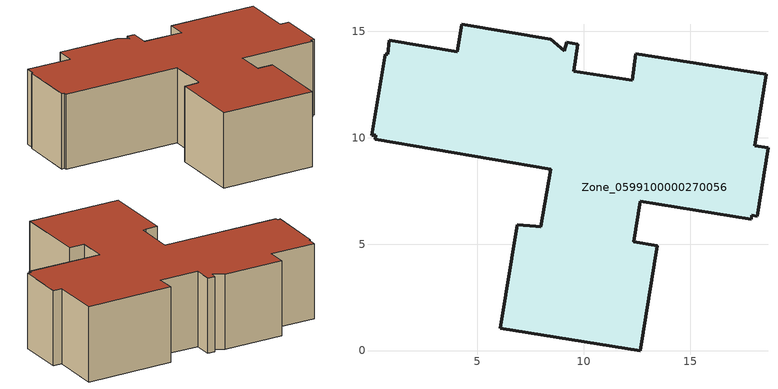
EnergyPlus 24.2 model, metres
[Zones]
Zone_0599100000270056
 floor ground (C_G): 17.86,6.17 12.65,7.02 12.34,5.11 13.44,4.93 12.64,0 6.08,1.06 6.88,5.92 7.75,5.83 7.98,5.82 8.44,8.52 0.21,9.91 0.24,10.11 0.03,10.11 0.68,13.92 0.78,13.93 0.87,14.57 4.05,14.03 4.27,15.32 8.45,14.62 9.08,14.09 9.2,14.49 9.72,14.4 9.52,13.13 12.28,12.69 12.45,13.95 18.57,12.98 18.03,9.62 18.65,9.52 18.14,6.32 17.89,6.36 z3.77
 wall outside (C_F): 9.08,14.09 8.45,14.62 4.27,15.32 4.05,14.03 0.87,14.57 0.78,13.93 0.68,13.92 0.03,10.11 0.24,10.11 0.21,9.91 8.44,8.52 7.98,5.82 7.75,5.83 6.88,5.92 6.08,1.06 12.64,0 13.44,4.93 12.34,5.11 12.65,7.02 17.86,6.17 17.89,6.36 18.14,6.32 18.65,9.52 18.03,9.62 18.57,12.98 12.45,13.95 12.28,12.69 9.52,13.13 9.72,14.4 9.2,14.49 9.08,14.09 z3.77:9.08
 roof outside (C_R): 12.65,7.02 17.86,6.17 17.89,6.36 18.14,6.32 18.65,9.52 18.03,9.62 18.57,12.98 12.45,13.95 12.28,12.69 9.52,13.13 9.72,14.4 9.2,14.49 9.08,14.09 8.45,14.62 4.27,15.32 4.05,14.03 0.87,14.57 0.78,13.93 0.68,13.92 0.03,10.11 0.24,10.11 0.21,9.91 8.44,8.52 7.98,5.82 7.75,5.83 6.88,5.92 6.08,1.06 12.64,0 13.44,4.93 12.34,5.11 z9.08
[BUILDING]
Pand.0599100000270056: North Axis=0; Terrain=City; Loads Convergence Tolerance Value=0.04; Temperature Convergence Tolerance Value=0.4; Solar Distribution=FullExterior; Maximum Number of Warmup Days=25; Minimum Number of Warmup Days=1
[Site:Location]
Rotterdam.The.Hague.AP_ZH_NLD Design_Conditions: Latitude=51.96; Longitude=4.45; Time Zone=1; Elevation=-4.5
[SITE:GROUNDTEMPERATURE:BUILDINGSURFACE]
18, 18, 18, 18, 18, 18, 18, 18, 18, 18, 18, 18
[MATERIAL] Thermal Absorptance=0.9; Solar Absorptance=0.7; Visible Absorptance=0.7
Name | Roughness | Thickness | Conductivity | Density | Specific Heat
G.D.1975-1991 | MediumSmooth | 0.15 | 0.288461 | 540 | 1210
F.D.1975-1991 | Rough | 0.3 | 0.230769 | 1920 | 840
R.D.1975-1991 | MediumRough | 0.2 | 0.153846 | 1500 | 1000
[CONSTRUCTION]
C_G: G.D.1975-1991
C_F: F.D.1975-1991
C_R: R.D.1975-1991
[ZONE]
Zone_0599100000270056: Type=1; Multiplier=1; Ceiling Height=Autocalculate; Volume=Autocalculate; Floor Area=autocalculate; Part of Total Floor Area=Yes
[ZONEINFILTRATION:DESIGNFLOWRATE]
Infil_Zone_0599100000270056: Zone or ZoneList or Space or SpaceList=Zone_0599100000270056; Schedule=AlwaysOn; Design Flow Rate Calculation Method=Flow/Area; Flow Rate per Floor Area=0.0042; Constant Term Coefficient=1; Temperature Term Coefficient=0; Velocity Term Coefficient=0; Velocity Squared Term Coefficient=0
[HVACTEMPLATE:ZONE:IDEALLOADSAIRSYSTEM]
Zone_0599100000270056: Maximum Heating Supply Air Temperature=50; Minimum Cooling Supply Air Temperature=13; Maximum Heating Supply Air Humidity Ratio=0.0156; Minimum Cooling Supply Air Humidity Ratio=0.0077; Heating Limit=NoLimit; Cooling Limit=NoLimit; Dehumidification Control Type=ConstantSensibleHeatRatio; Cooling Sensible Heat Ratio=0.7; Dehumidification Setpoint=60; Humidification Control Type=None; Humidification Setpoint=30; Outdoor Air Method=None; Outdoor Air Flow Rate per Person=0.00944; Outdoor Air Flow Rate per Zone Floor Area=0; Outdoor Air Flow Rate per Zone=0; Demand Controlled Ventilation Type=None; Outdoor Air Economizer Type=NoEconomizer; Heat Recovery Type=None; Sensible Heat Recovery Effectiveness=0.7; Latent Heat Recovery Effectiveness=0.65
[ZONECONTROL:THERMOSTAT]
ThermostatControl_Zone_0599100000270056: Zone or ZoneList=Zone_0599100000270056; Control Type Schedule=DualSetpointControlType; Control 1=Thermostat_Zone_0599100000270056; Temperature Difference Between Cutout And Setpoint=0
[THERMOSTATSETPOINT:DUALSETPOINT]
Thermostat_Zone_0599100000270056: Heating Setpoint Temperature Schedule=HeatingSetpoint_Zone_0599100000270056; Cooling Setpoint Temperature Schedule=CoolingSetpoint_Zone_0599100000270056
[SCHEDULE:COMPACT]
HeatingSetpoint_Zone_0599100000270056: Through: 12/31, For: AllDays, Until: 24:00, 21
CoolingSetpoint_Zone_0599100000270056: Through: 12/31, For: AllDays, Until: 24:00, 24
DualSetpointControlType: Through: 12/31, For: AllDays, Until: 24:00, 4
AlwaysOn: Through: 12/31, For: AllDays, Until: 24:00, 1
